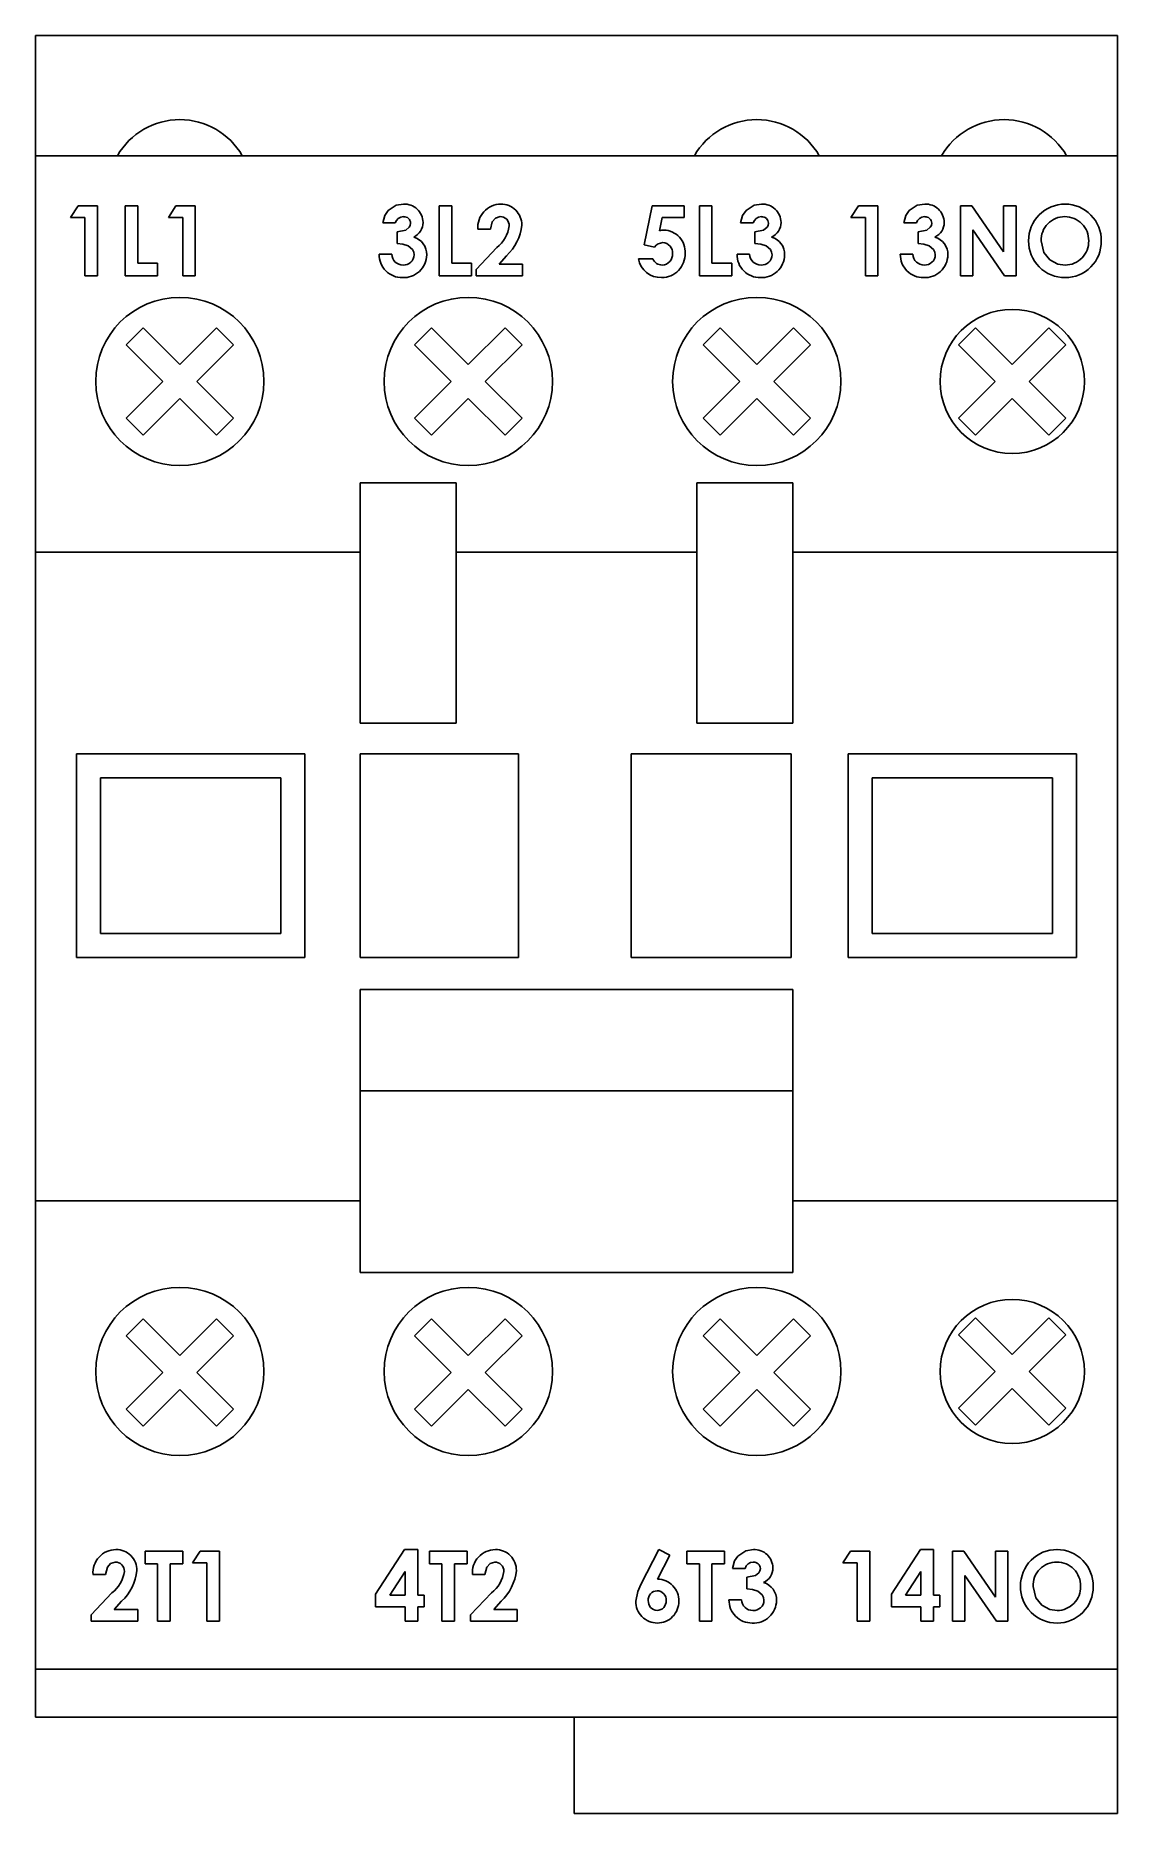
# Model space of a CAD drawing. Extents: x 2.1 to 47.1, y -1.1 to 72.9.
import ezdxf

# ---------------------------------------------------------------- set-up
doc = ezdxf.new("R2010")
doc.units = 0
doc.layers.get('0').update_dxf_attribs({"linetype": 'CONTINUOUS'})

msp = doc.modelspace()

# ---------------------------------------------------------------- linework, layer by layer
for p, q in [((2.108, 72.926), (47.108, 72.926)), ((2.108, 67.926), (2.108, 72.926)), ((47.108, 67.926), (47.108, 72.926)), ((2.108, 67.926), (47.108, 67.926)), ((2.108, 51.426), (2.108, 67.926)), ((47.108, 51.426), (47.108, 67.926)), ((3.563, 65.351), (3.875, 65.836)), ((4.16, 65.351), (3.563, 65.351)), ((3.875, 65.836), (4.683, 65.836)), ((4.16, 62.926), (4.16, 65.351)), ((4.683, 65.836), (4.683, 62.926)), ((5.84, 65.836), (6.362, 65.836)), ((5.84, 62.926), (5.84, 65.836)), ((6.362, 65.836), (6.362, 63.448)), ((7.631, 65.351), (7.943, 65.836)), ((8.228, 65.351), (7.631, 65.351)), ((7.943, 65.836), (8.75, 65.836)), ((8.228, 62.926), (8.228, 65.351)), ((8.75, 65.836), (8.75, 62.926)), ((17.071, 65.127), (16.548, 65.127)), ((18.899, 65.836), (19.422, 65.836)), ((18.899, 62.926), (18.899, 65.836)), ((19.422, 65.836), (19.422, 63.448)), ((27.418, 64.221), (27.76, 65.836)), ((27.76, 65.836), (29.086, 65.836)), ((28.174, 65.351), (28.061, 64.801)), ((29.086, 65.351), (28.174, 65.351)), ((29.086, 65.836), (29.086, 65.351)), ((29.72, 65.836), (30.242, 65.836)), ((29.72, 62.926), (29.72, 65.836)), ((30.242, 65.836), (30.242, 63.448)), ((31.959, 65.127), (31.436, 65.127)), ((36.026, 65.351), (36.338, 65.836)), ((36.623, 65.351), (36.026, 65.351)), ((36.338, 65.836), (37.145, 65.836)), ((36.623, 62.926), (36.623, 65.351)), ((37.145, 65.836), (37.145, 62.926)), ((38.75, 65.127), (38.227, 65.127)), ((40.578, 65.836), (41.049, 65.836)), ((40.578, 62.926), (40.578, 65.836)), ((41.049, 65.836), (42.369, 63.921)), ((42.369, 65.836), (42.891, 65.836)), ((42.369, 63.921), (42.369, 65.836)), ((42.891, 65.836), (42.891, 62.926)), ((17.145, 64.269), (17.145, 64.754)), ((21.026, 64.866), (20.504, 64.866)), ((32.033, 64.269), (32.033, 64.754)), ((38.824, 64.269), (38.824, 64.754)), ((41.1, 64.835), (41.1, 62.926)), ((42.417, 62.926), (41.1, 64.835)), ((16.399, 63.821), (16.922, 63.821)), ((20.429, 63.19), (21.291, 64.107)), ((21.694, 63.759), (21.39, 63.411)), ((27.858, 64.12), (27.418, 64.221)), ((31.287, 63.821), (31.809, 63.821)), ((38.078, 63.821), (38.6, 63.821)), ((4.683, 62.926), (4.16, 62.926)), ((7.183, 62.926), (5.84, 62.926)), ((6.362, 63.448), (7.183, 63.448)), ((7.183, 63.448), (7.183, 62.926)), ((8.75, 62.926), (8.228, 62.926)), ((20.242, 62.926), (18.899, 62.926)), ((19.422, 63.448), (20.242, 63.448)), ((20.242, 63.448), (20.242, 62.926)), ((20.429, 62.926), (20.429, 63.19)), ((22.369, 62.926), (20.429, 62.926)), ((21.39, 63.411), (22.369, 63.411)), ((22.369, 63.411), (22.369, 62.926)), ((27.183, 63.634), (27.78, 63.634)), ((31.063, 62.926), (29.72, 62.926)), ((30.242, 63.448), (31.063, 63.448)), ((31.063, 63.448), (31.063, 62.926)), ((37.145, 62.926), (36.623, 62.926)), ((41.1, 62.926), (40.578, 62.926)), ((42.891, 62.926), (42.417, 62.926)), ((6.581, 60.764), (5.874, 60.056)), ((8.108, 59.236), (6.581, 60.764)), ((9.636, 60.764), (8.108, 59.236)), ((10.343, 60.056), (9.636, 60.764)), ((18.581, 60.764), (17.874, 60.056)), ((20.108, 59.236), (18.581, 60.764)), ((21.636, 60.764), (20.108, 59.236)), ((22.343, 60.056), (21.636, 60.764)), ((30.581, 60.764), (29.874, 60.056)), ((32.108, 59.236), (30.581, 60.764)), ((33.636, 60.764), (32.108, 59.236)), ((34.343, 60.056), (33.636, 60.764)), ((41.207, 60.764), (40.5, 60.056)), ((42.734, 59.236), (41.207, 60.764)), ((44.261, 60.764), (42.734, 59.236)), ((44.969, 60.056), (44.261, 60.764)), ((5.874, 60.056), (7.401, 58.529)), ((8.815, 58.529), (10.343, 60.056)), ((17.874, 60.056), (19.401, 58.529)), ((20.815, 58.529), (22.343, 60.056)), ((29.874, 60.056), (31.401, 58.529)), ((32.815, 58.529), (34.343, 60.056)), ((40.5, 60.056), (42.027, 58.529)), ((43.441, 58.529), (44.969, 60.056)), ((7.401, 58.529), (5.874, 57.002)), ((10.343, 57.002), (8.815, 58.529)), ((19.401, 58.529), (17.874, 57.002)), ((22.343, 57.002), (20.815, 58.529)), ((31.401, 58.529), (29.874, 57.002)), ((34.343, 57.002), (32.815, 58.529)), ((42.027, 58.529), (40.5, 57.002)), ((44.969, 57.002), (43.441, 58.529)), ((6.581, 56.295), (8.108, 57.822)), ((8.108, 57.822), (9.636, 56.295)), ((18.581, 56.295), (20.108, 57.822)), ((20.108, 57.822), (21.636, 56.295)), ((30.581, 56.295), (32.108, 57.822)), ((32.108, 57.822), (33.636, 56.295)), ((41.207, 56.295), (42.734, 57.822)), ((42.734, 57.822), (44.261, 56.295)), ((5.874, 57.002), (6.581, 56.295)), ((9.636, 56.295), (10.343, 57.002)), ((17.874, 57.002), (18.581, 56.295)), ((21.636, 56.295), (22.343, 57.002)), ((29.874, 57.002), (30.581, 56.295)), ((33.636, 56.295), (34.343, 57.002)), ((40.5, 57.002), (41.207, 56.295)), ((44.261, 56.295), (44.969, 57.002)), ((19.608, 54.312), (15.608, 54.312)), ((15.608, 54.312), (15.608, 44.312)), ((19.608, 44.312), (19.608, 54.312)), ((33.608, 54.312), (29.608, 54.312)), ((29.608, 54.312), (29.608, 44.312)), ((33.608, 44.312), (33.608, 54.312)), ((2.108, 51.426), (2.108, 24.426)), ((15.608, 51.426), (2.108, 51.426)), ((29.608, 51.426), (19.608, 51.426)), ((47.108, 51.426), (33.608, 51.426)), ((47.108, 24.426), (47.108, 51.426)), ((15.608, 44.312), (19.608, 44.312)), ((29.608, 44.312), (33.608, 44.312)), ((13.307, 43.025), (3.807, 43.025)), ((3.807, 43.025), (3.807, 34.546)), ((13.307, 34.546), (13.307, 43.025)), ((15.608, 43.025), (15.608, 34.546)), ((22.192, 43.025), (15.608, 43.025)), ((22.192, 34.546), (22.192, 43.025)), ((26.877, 43.025), (26.877, 34.546)), ((33.531, 43.025), (26.877, 43.025)), ((33.531, 34.546), (33.531, 43.025)), ((45.41, 43.025), (35.909, 43.025)), ((35.909, 43.025), (35.909, 34.546)), ((45.41, 34.546), (45.41, 43.025)), ((4.807, 42.025), (4.807, 35.546)), ((12.307, 42.025), (4.807, 42.025)), ((12.307, 35.546), (12.307, 42.025)), ((44.41, 42.025), (36.909, 42.025)), ((36.909, 42.025), (36.909, 35.546)), ((44.41, 35.546), (44.41, 42.025)), ((4.807, 35.546), (12.307, 35.546)), ((36.909, 35.546), (44.41, 35.546)), ((3.807, 34.546), (13.307, 34.546)), ((15.608, 34.546), (22.192, 34.546)), ((26.877, 34.546), (33.531, 34.546)), ((35.909, 34.546), (45.41, 34.546)), ((33.608, 33.214), (15.608, 33.214)), ((15.608, 33.214), (15.608, 29.003)), ((33.608, 29.003), (33.608, 33.214)), ((33.608, 29.003), (15.608, 29.003)), ((15.608, 29.003), (15.608, 21.446)), ((33.608, 21.446), (33.608, 29.003)), ((2.108, 24.426), (15.608, 24.426)), ((2.108, 4.926), (2.108, 24.426)), ((33.608, 24.426), (47.108, 24.426)), ((47.108, 4.926), (47.108, 24.426)), ((15.608, 21.446), (33.608, 21.446)), ((6.581, 19.514), (5.874, 18.806)), ((8.108, 17.986), (6.581, 19.514)), ((9.636, 19.514), (8.108, 17.986)), ((10.343, 18.806), (9.636, 19.514)), ((18.581, 19.514), (17.874, 18.806)), ((20.108, 17.986), (18.581, 19.514)), ((21.636, 19.514), (20.108, 17.986)), ((22.343, 18.806), (21.636, 19.514)), ((30.581, 19.514), (29.874, 18.806)), ((32.108, 17.986), (30.581, 19.514)), ((33.636, 19.514), (32.108, 17.986)), ((34.343, 18.806), (33.636, 19.514)), ((41.207, 19.556), (40.5, 18.849)), ((42.734, 18.029), (41.207, 19.556)), ((44.261, 19.556), (42.734, 18.029)), ((44.969, 18.849), (44.261, 19.556)), ((5.874, 18.806), (7.401, 17.279)), ((8.815, 17.279), (10.343, 18.806)), ((17.874, 18.806), (19.401, 17.279)), ((20.815, 17.279), (22.343, 18.806)), ((29.874, 18.806), (31.401, 17.279)), ((32.815, 17.279), (34.343, 18.806)), ((40.5, 18.849), (42.027, 17.322)), ((43.441, 17.322), (44.969, 18.849)), ((7.401, 17.279), (5.874, 15.752)), ((10.343, 15.752), (8.815, 17.279)), ((19.401, 17.279), (17.874, 15.752)), ((22.343, 15.752), (20.815, 17.279)), ((31.401, 17.279), (29.874, 15.752)), ((34.343, 15.752), (32.815, 17.279)), ((42.027, 17.322), (40.5, 15.795)), ((44.969, 15.795), (43.441, 17.322)), ((6.581, 15.045), (8.108, 16.572)), ((8.108, 16.572), (9.636, 15.045)), ((18.581, 15.045), (20.108, 16.572)), ((20.108, 16.572), (21.636, 15.045)), ((30.581, 15.045), (32.108, 16.572)), ((32.108, 16.572), (33.636, 15.045)), ((41.207, 15.087), (42.734, 16.615)), ((42.734, 16.615), (44.261, 15.087)), ((5.874, 15.752), (6.581, 15.045)), ((9.636, 15.045), (10.343, 15.752)), ((17.874, 15.752), (18.581, 15.045)), ((21.636, 15.045), (22.343, 15.752)), ((29.874, 15.752), (30.581, 15.045)), ((33.636, 15.045), (34.343, 15.752)), ((40.5, 15.795), (41.207, 15.087)), ((44.261, 15.087), (44.969, 15.795)), ((6.66, 9.836), (8.228, 9.836)), ((6.66, 9.314), (6.66, 9.836)), ((8.228, 9.836), (8.228, 9.314)), ((8.638, 9.351), (8.95, 9.836)), ((8.95, 9.836), (9.757, 9.836)), ((9.757, 9.836), (9.757, 6.926)), ((16.25, 8.051), (17.459, 9.911)), ((17.459, 9.911), (18.004, 9.911)), ((18.004, 9.911), (18.004, 8.008)), ((18.489, 9.836), (20.056, 9.836)), ((18.489, 9.314), (18.489, 9.836)), ((20.056, 9.836), (20.056, 9.314)), ((27.29, 8.458), (28.029, 9.911)), ((28.492, 9.676), (27.984, 8.679)), ((28.029, 9.911), (28.492, 9.676)), ((29.198, 9.836), (30.765, 9.836)), ((29.198, 9.314), (29.198, 9.836)), ((30.765, 9.836), (30.765, 9.314)), ((35.69, 9.351), (36.002, 9.836)), ((36.002, 9.836), (36.809, 9.836)), ((36.809, 9.836), (36.809, 6.926)), ((37.705, 8.051), (38.914, 9.911)), ((38.914, 9.911), (39.459, 9.911)), ((39.459, 9.911), (39.459, 8.008)), ((40.242, 9.836), (40.713, 9.836)), ((40.242, 6.926), (40.242, 9.836)), ((40.713, 9.836), (42.033, 7.921)), ((42.033, 9.836), (42.556, 9.836)), ((42.033, 7.921), (42.033, 9.836)), ((42.556, 9.836), (42.556, 6.926)), ((7.183, 9.314), (6.66, 9.314)), ((7.183, 6.926), (7.183, 9.314)), ((7.705, 9.314), (7.705, 6.926)), ((8.228, 9.314), (7.705, 9.314)), ((9.235, 9.351), (8.638, 9.351)), ((9.235, 6.926), (9.235, 9.351)), ((17.481, 8.998), (16.837, 8.008)), ((17.481, 8.008), (17.481, 8.998)), ((19.011, 9.314), (18.489, 9.314)), ((19.011, 6.926), (19.011, 9.314)), ((19.533, 9.314), (19.533, 6.926)), ((20.056, 9.314), (19.533, 9.314)), ((29.72, 9.314), (29.198, 9.314)), ((29.72, 6.926), (29.72, 9.314)), ((30.242, 9.314), (30.242, 6.926)), ((30.765, 9.314), (30.242, 9.314)), ((31.623, 9.127), (31.101, 9.127)), ((36.287, 9.351), (35.69, 9.351)), ((36.287, 6.926), (36.287, 9.351)), ((38.936, 8.998), (38.292, 8.008)), ((38.936, 8.008), (38.936, 8.998)), ((5.019, 8.866), (4.496, 8.866)), ((20.802, 8.866), (20.28, 8.866)), ((31.698, 8.269), (31.698, 8.754)), ((40.765, 8.835), (40.765, 6.926)), ((42.082, 6.926), (40.765, 8.835)), ((4.422, 7.19), (5.283, 8.107)), ((5.686, 7.759), (5.382, 7.411)), ((5.382, 7.411), (6.362, 7.411)), ((6.362, 7.411), (6.362, 6.926)), ((16.25, 7.523), (16.25, 8.051)), ((17.481, 7.523), (16.25, 7.523)), ((16.837, 8.008), (17.481, 8.008)), ((17.481, 6.926), (17.481, 7.523)), ((18.004, 8.008), (18.265, 8.008)), ((18.004, 7.523), (18.004, 6.926)), ((18.265, 7.523), (18.004, 7.523)), ((18.265, 8.008), (18.265, 7.523)), ((20.205, 7.19), (21.067, 8.107)), ((21.47, 7.759), (21.166, 7.411)), ((21.166, 7.411), (22.145, 7.411)), ((22.145, 7.411), (22.145, 6.926)), ((30.951, 7.821), (31.474, 7.821)), ((37.705, 7.523), (37.705, 8.051)), ((38.936, 7.523), (37.705, 7.523)), ((38.292, 8.008), (38.936, 8.008)), ((38.936, 6.926), (38.936, 7.523)), ((39.459, 8.008), (39.72, 8.008)), ((39.459, 7.523), (39.459, 6.926)), ((39.72, 7.523), (39.459, 7.523)), ((39.72, 8.008), (39.72, 7.523)), ((4.422, 6.926), (4.422, 7.19)), ((6.362, 6.926), (4.422, 6.926)), ((7.705, 6.926), (7.183, 6.926)), ((9.757, 6.926), (9.235, 6.926)), ((18.004, 6.926), (17.481, 6.926)), ((19.533, 6.926), (19.011, 6.926)), ((20.205, 6.926), (20.205, 7.19)), ((22.145, 6.926), (20.205, 6.926)), ((30.242, 6.926), (29.72, 6.926)), ((36.809, 6.926), (36.287, 6.926)), ((39.459, 6.926), (38.936, 6.926)), ((40.765, 6.926), (40.242, 6.926)), ((42.556, 6.926), (42.082, 6.926)), ((2.108, 4.926), (47.108, 4.926)), ((2.108, 2.926), (2.108, 4.926)), ((47.108, 2.926), (47.108, 4.926)), ((2.108, 2.926), (47.108, 2.926)), ((24.507, -1.074), (24.507, 2.926)), ((47.108, -1.074), (47.108, 2.926)), ((47.108, -1.074), (24.507, -1.074))]:
    msp.add_line(p, q)
at = {"flags": 128}
for points in [[(16.772, 65.64), (17.104, 65.86), (17.415, 65.911)], [(31.66, 65.64), (31.992, 65.86), (32.303, 65.911)], [(38.451, 65.64), (38.783, 65.86), (39.094, 65.911)], [(16.548, 65.127), (16.632, 65.433), (16.772, 65.64)], [(21.429, 65.388), (21.235, 65.33), (21.1, 65.177), (21.026, 64.866)], [(31.436, 65.127), (31.52, 65.433), (31.66, 65.64)], [(38.227, 65.127), (38.311, 65.433), (38.451, 65.64)], [(17.145, 64.754), (17.503, 64.829), (17.645, 64.944), (17.689, 65.024), (17.705, 65.114)], [(28.061, 64.801), (28.161, 64.823), (28.241, 64.828)], [(32.033, 64.754), (32.391, 64.829), (32.533, 64.944), (32.577, 65.024), (32.593, 65.114)], [(38.824, 64.754), (39.182, 64.829), (39.324, 64.944), (39.368, 65.024), (39.384, 65.114)], [(17.854, 63.798), (17.836, 63.915), (17.783, 64.02), (17.604, 64.172), (17.381, 64.247), (17.145, 64.269)], [(32.742, 63.798), (32.724, 63.915), (32.671, 64.02), (32.492, 64.172), (32.269, 64.247), (32.033, 64.269)], [(39.533, 63.798), (39.515, 63.915), (39.462, 64.02), (39.283, 64.172), (39.06, 64.247), (38.824, 64.269)], [(43.936, 64.375), (44.045, 63.895), (44.294, 63.597)], [(44.294, 63.597), (44.633, 63.416), (44.933, 63.373)], [(31.101, 9.127), (31.184, 9.433), (31.324, 9.64)], [(31.324, 9.64), (31.656, 9.86), (31.967, 9.911)], [(5.422, 9.388), (5.227, 9.33), (5.093, 9.177), (5.019, 8.866)], [(21.205, 9.388), (21.011, 9.33), (20.876, 9.177), (20.802, 8.866)], [(31.698, 8.754), (32.055, 8.829), (32.197, 8.944), (32.241, 9.024), (32.257, 9.114)], [(27.071, 7.761), (27.155, 8.163), (27.29, 8.458)], [(32.406, 7.798), (32.388, 7.915), (32.335, 8.02), (32.156, 8.172), (31.933, 8.247), (31.698, 8.269)], [(43.6, 8.375), (43.71, 7.895), (43.958, 7.597)], [(43.958, 7.597), (44.298, 7.416), (44.597, 7.373)]]:
    msp.add_lwpolyline(points, dxfattribs=at)
for centre, radius in [((8.108, 58.529), 3.5), ((20.108, 58.529), 3.5), ((32.108, 58.529), 3.5), ((42.734, 58.529), 3), ((8.108, 17.322), 3.5), ((20.108, 17.322), 3.5), ((32.108, 17.322), 3.5), ((42.734, 17.322), 3)]:
    msp.add_circle(centre, radius)
for centre, radius, start, end in [((8.108, 66.426), 3, 30, 150), ((32.108, 66.426), 3, 30, 150), ((42.395, 66.426), 3, 30, 150), ((17.447, 65.131), 0.78, 1.20842, 92.39399), ((21.471, 64.94), 0.97, 90.74347, 184.39783), ((21.467, 65.046), 0.865, 359.4611, 90.57716), ((32.335, 65.131), 0.78, 1.20849, 92.39398), ((39.126, 65.131), 0.78, 1.20843, 92.39401), ((44.929, 64.395), 1.516, 89.94137, 180.4973), ((44.926, 64.4), 1.51, 358.91879, 89.83026), ((17.415, 65.03), 0.358, 90.66781, 164.31738), ((17.431, 65.114), 0.274, 359.95485, 94.04359), ((17.557, 65.147), 0.671, 294.80397, 0.06958), ((21.439, 65.018), 0.371, 357.41178, 91.63143), ((32.303, 65.03), 0.358, 90.66786, 164.31747), ((32.319, 65.114), 0.274, 359.95486, 94.04376), ((32.444, 65.147), 0.671, 294.80412, 0.06942), ((39.094, 65.03), 0.358, 90.66786, 164.31747), ((39.11, 65.114), 0.274, 359.95469, 94.04384), ((39.235, 65.147), 0.671, 294.80406, 0.06955), ((44.911, 64.412), 0.976, 89.34138, 182.19525), ((44.926, 64.4), 0.988, 358.75398, 90.21074), ((17.629, 63.819), 0.748, 358.00714, 73.76961), ((20.473, 65.179), 1.348, 307.32432, 352.40013), ((20.346, 65.23), 1.995, 312.48317, 354.47033), ((28.223, 63.927), 0.902, 355.96894, 88.89821), ((32.517, 63.819), 0.748, 358.00715, 73.7696), ((39.308, 63.819), 0.748, 358.00719, 73.76956), ((44.921, 64.358), 1.507, 179.09738, 270.53047), ((17.349, 63.801), 0.95, 178.77057, 271.12604), ((17.388, 63.84), 0.467, 182.34928, 270.98172), ((17.419, 63.807), 0.957, 266.89137, 359.17296), ((17.422, 63.805), 0.432, 266.57807, 359.11265), ((28.229, 63.844), 0.463, 93.4798, 143.39949), ((28.145, 63.83), 0.979, 270.30252, 1.98494), ((28.16, 63.814), 0.441, 272.49563, 4.07932), ((28.18, 63.885), 0.422, 354.69611, 87.16037), ((32.237, 63.801), 0.95, 178.77052, 271.12604), ((32.276, 63.84), 0.467, 182.34918, 270.98171), ((32.307, 63.807), 0.957, 266.89139, 359.17289), ((32.31, 63.805), 0.432, 266.57808, 359.11252), ((39.028, 63.801), 0.95, 178.77052, 271.12604), ((39.067, 63.84), 0.467, 182.34918, 270.98171), ((39.098, 63.807), 0.957, 266.89139, 359.17289), ((39.101, 63.805), 0.432, 266.57802, 359.11258), ((44.933, 64.354), 0.981, 270.01148, 1.43475), ((44.942, 64.345), 1.494, 269.7125, 1.03908), ((28.127, 63.811), 0.96, 190.59386, 271.38239), ((28.182, 63.814), 0.441, 204.05836, 269.64764), ((5.464, 8.94), 0.97, 90.74333, 184.39829), ((5.46, 9.046), 0.865, 359.46084, 90.57742), ((21.247, 8.94), 0.97, 90.74342, 184.39809), ((21.243, 9.046), 0.865, 359.4611, 90.57716), ((31.999, 9.131), 0.78, 1.20849, 92.39398), ((44.593, 8.395), 1.516, 89.94137, 180.49729), ((44.591, 8.4), 1.51, 358.91879, 89.83026), ((4.466, 9.179), 1.348, 307.32455, 352.40016), ((5.432, 9.018), 0.371, 357.41113, 91.63124), ((4.339, 9.23), 1.995, 312.48323, 354.47053), ((20.249, 9.179), 1.348, 307.3248, 352.39955), ((21.216, 9.018), 0.371, 357.41176, 91.63117), ((20.122, 9.23), 1.995, 312.48305, 354.47058), ((31.968, 9.03), 0.358, 90.66786, 164.31747), ((31.983, 9.114), 0.274, 359.95486, 94.04376), ((32.109, 9.147), 0.671, 294.80412, 0.06942), ((44.576, 8.412), 0.976, 89.34143, 182.19521), ((44.59, 8.4), 0.988, 358.75399, 90.21074), ((27.974, 7.813), 0.382, 92.20909, 183.9161), ((27.957, 7.811), 0.383, 356.31672, 89.69841), ((27.974, 7.791), 0.888, 357.81307, 89.32927), ((32.181, 7.819), 0.748, 358.00723, 73.76952), ((44.585, 8.358), 1.507, 179.09738, 270.53048), ((44.597, 8.354), 0.981, 270.0115, 1.43473), ((44.607, 8.345), 1.494, 269.7125, 1.03908), ((27.975, 7.755), 0.904, 179.61904, 269.75358), ((27.983, 7.763), 0.39, 176.5066, 266.83076), ((27.948, 7.765), 0.392, 271.83485, 3.22474), ((27.972, 7.741), 0.89, 269.91252, 1.05415), ((31.901, 7.801), 0.95, 178.7707, 271.12591), ((31.94, 7.84), 0.467, 182.34939, 270.98161), ((31.972, 7.807), 0.957, 266.89127, 359.17302), ((31.974, 7.805), 0.432, 266.57808, 359.11252)]:
    msp.add_arc(centre, radius, start, end)

doc.saveas('drawing.dxf')
